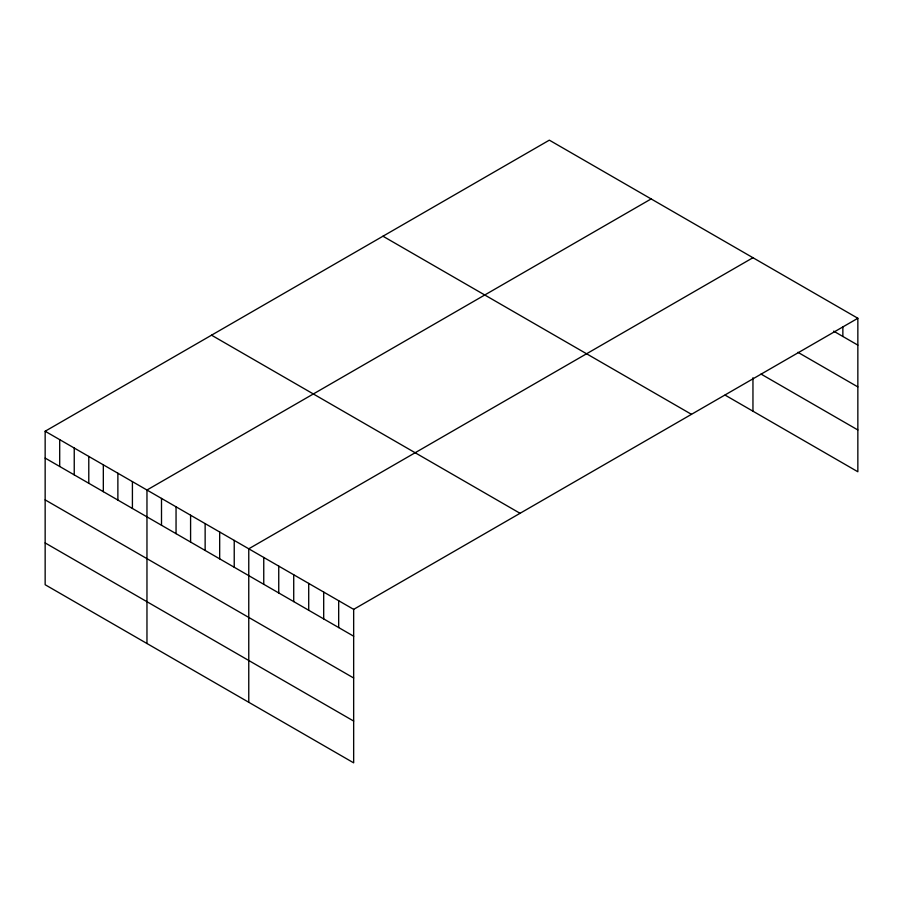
<?xml version="1.0" encoding="UTF-8"?>
<svg xmlns="http://www.w3.org/2000/svg" width="903" height="903" viewBox="0 0 903 903"><rect width="100%" height="100%" fill="white"/><g stroke="black" fill="none" stroke-linecap="round" stroke-linejoin="round"><path stroke-width="1.35" d="M45.15 431.239L353.66 609.367L353.66 762.843L45.15 584.726L45.15 431.239L549.34 140.157L857.85 318.274L857.85 471.761L725.075 395.096M651.142 198.931L146.963 490.024L146.963 643.5M752.955 257.716L248.765 548.798L248.765 702.286M353.66 609.367L857.85 318.274M833.638 331.141L857.85 345.115M797.913 352.305L857.85 386.913M761.026 374.068L857.85 429.963M382.951 236.214L691.472 414.33M211.528 335.182L520.049 513.299M45.15 458.081L353.66 636.209M45.15 499.878L353.66 677.995M45.15 542.929L353.66 721.057M842.86 327.067L842.86 336.469M752.955 377.759L752.955 411.192M338.681 600.709L338.681 627.551M323.692 592.063L323.692 618.905M308.713 583.406L308.713 610.247M293.723 574.76L293.723 601.601M278.745 566.102L278.745 592.944M263.755 557.456L263.755 584.297M234.227 540.4L234.227 567.242M219.677 532.014L219.677 558.855M205.139 523.616L205.139 550.458M190.589 515.218L190.589 542.06M176.051 506.82L176.051 533.662M161.502 498.422L161.502 525.264M132.414 481.626L132.414 508.468M117.875 473.228L117.875 500.07M103.326 464.831L103.326 491.672M88.787 456.433L88.787 483.274M74.238 448.035L74.238 474.876M59.7 439.637L59.7 466.479"/></g></svg>
